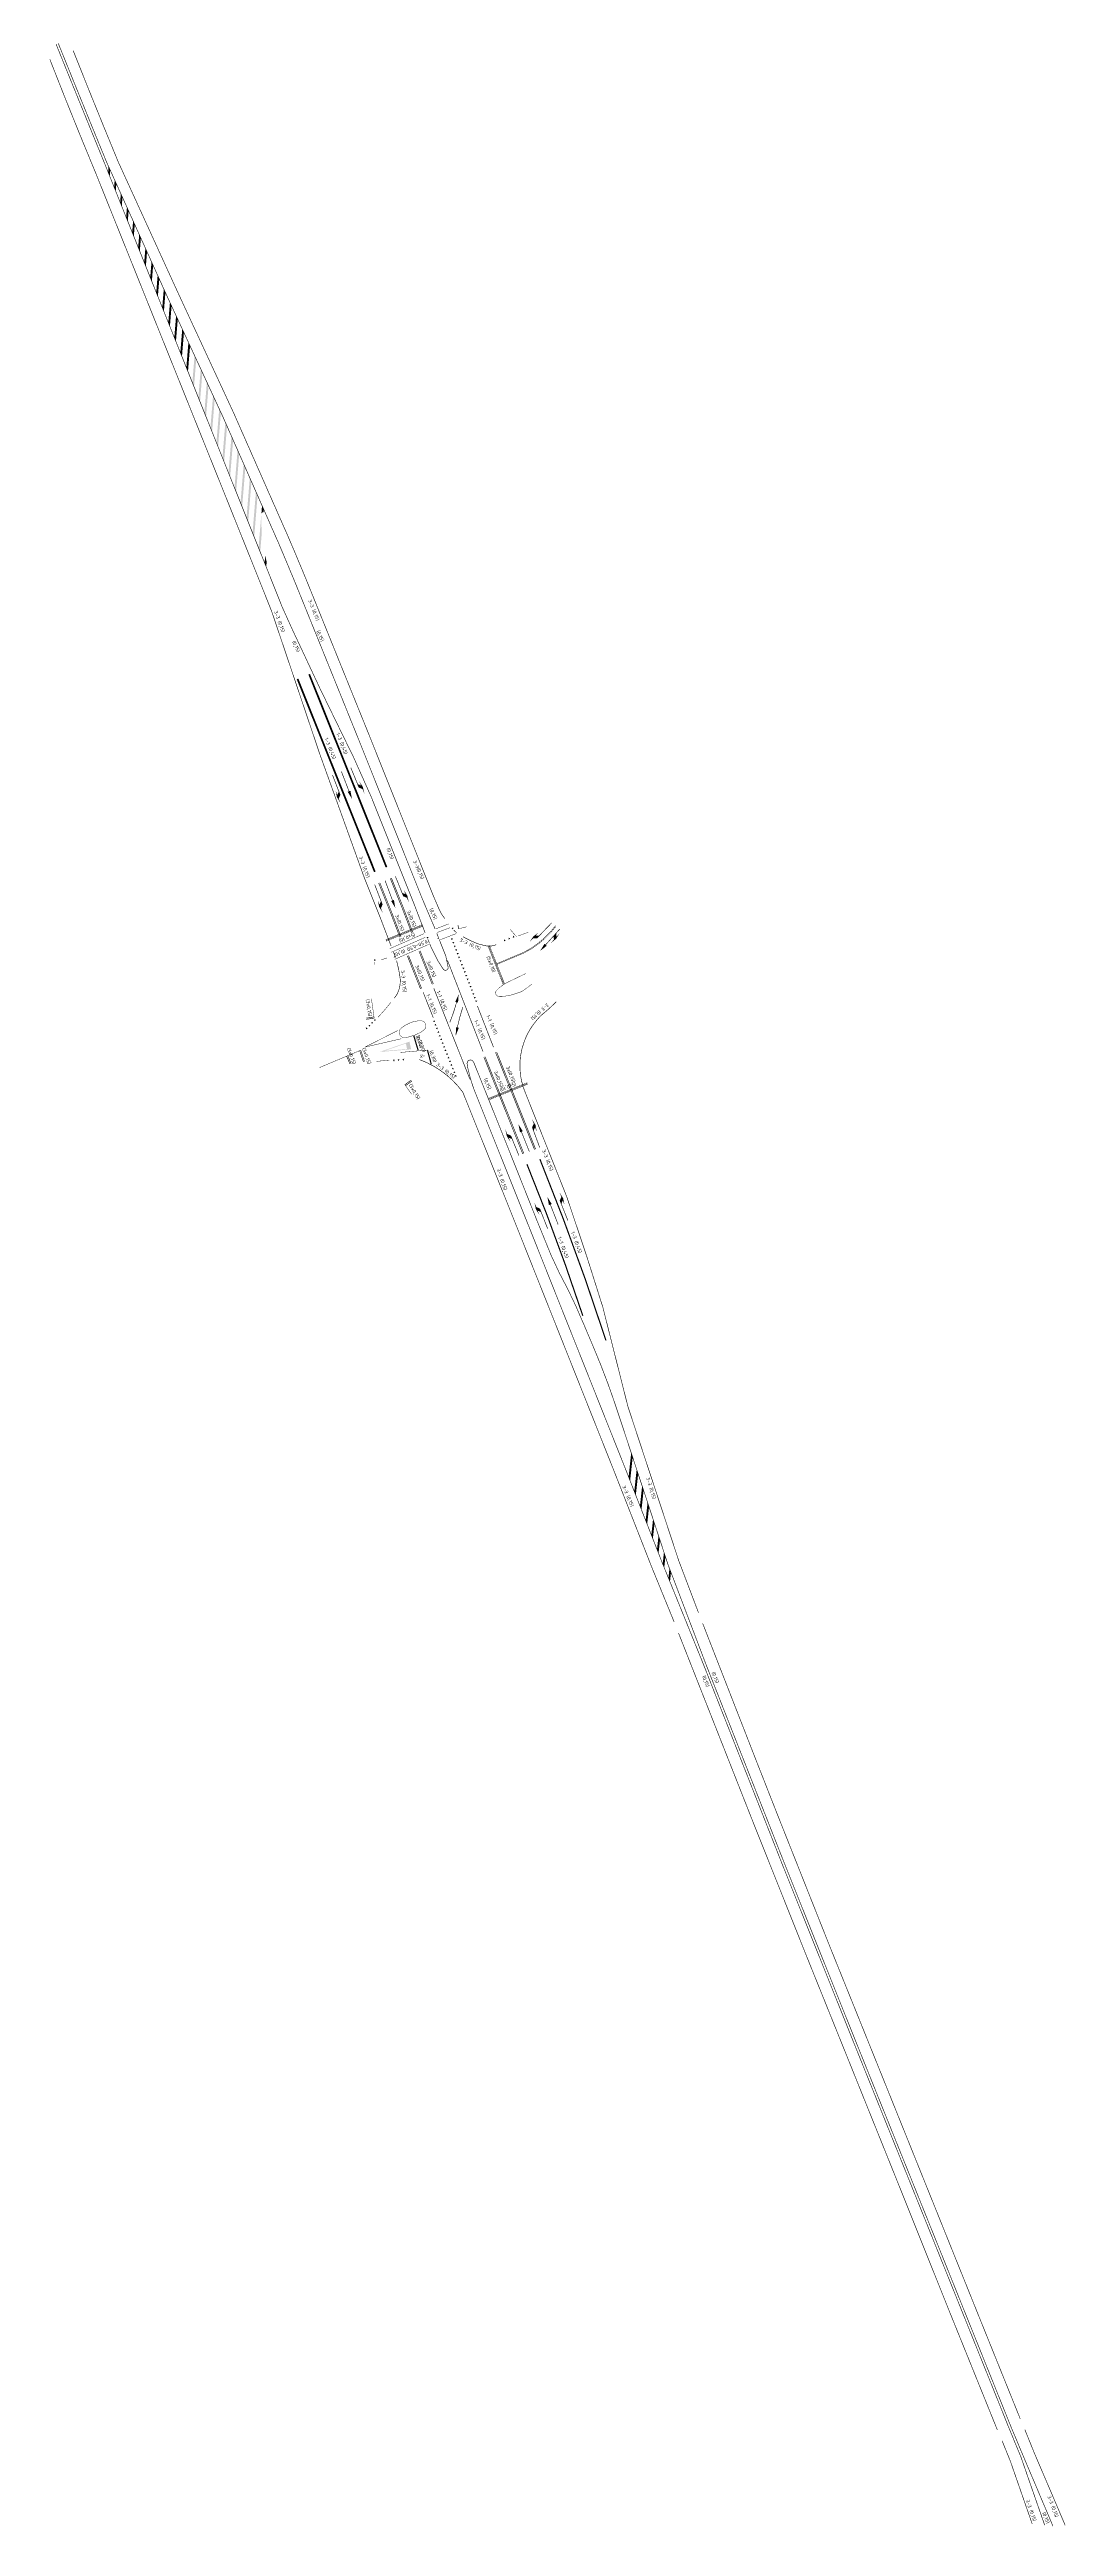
# Model space of a CAD drawing. Extents: x 144329 to 146521, y 457392 to 463356.
# Drawn here: x 145958 to 146217, y 458509 to 459141 of the extents above; entities that cross this region are included whole.
import ezdxf

# ---------------------------------------------------------------- set-up
doc = ezdxf.new("R2010")
doc.units = 0
doc.header["$LTSCALE"] = 4
doc.header["$MEASUREMENT"] = 0
for name, pattern in [('050050', [0.25, 0.1175, -0.1325]), ('11', [0.5, 0.25, -0.25]), ('13', [1, 0.25, -0.75]), ('33', [1.5, 0.75, -0.75])]:
    doc.linetypes.add(name, pattern=pattern)
for name, color, linetype in [('TM-L_05-05_10', 7, '050050'), ('TM-L_1-1_10', 7, '11'), ('TM-L_1-1_15', 7, '11'), ('TM-L_1-3_30', 7, '13'), ('TM-L_1-3_45', 7, '13'), ('TM-L_3-3_15', 7, '33'), ('TM-L_C_10', 7, 'CONTINUOUS'), ('TM-L_C_15', 7, 'CONTINUOUS'), ('TM-L_C_30', 7, 'CONTINUOUS'), ('TM-PIJL', 7, 'CONTINUOUS'), ('TM-SYMBOOL', 7, 'CONTINUOUS'), ('TM-T025TEKST', 7, 'CONTINUOUS')]:
    doc.layers.add(name, color=color, linetype=linetype)
doc.styles.add('ISO', font='ISO')

msp = doc.modelspace()

# ---------------------------------------------------------------- hatches: boundary and pattern name
at = {"layer": 'TM-PIJL'}
for points in [[(146034.03, 458951.28), (146035.12, 458949.5), (146034.73, 458951.55), (146034.45, 458951.44), (146032.48, 458956.52), (146032.34, 458956.47), (146034.31, 458951.39)], [(146034.89, 458957.49), (146036.64, 458953.24), (146037.42, 458952.91), (146036.96, 458954.02), (146037.89, 458952.56), (146038.29, 458950.78), (146037.8, 458951.98), (146036.82, 458952.39), (146034.75, 458957.43)], [(146030.08, 458955.57), (146031.73, 458951.27), (146031.39, 458950.5), (146030.96, 458951.62), (146031.29, 458949.92), (146032.21, 458948.35), (146031.75, 458949.56), (146032.18, 458950.53), (146030.22, 458955.62)], [(146040.84, 458927.6), (146042.49, 458923.31), (146042.15, 458922.53), (146041.72, 458923.65), (146042.05, 458921.96), (146042.97, 458920.39), (146042.51, 458921.6), (146042.94, 458922.57), (146040.98, 458927.66)], [(146045.11, 458923.45), (146046.18, 458921.66), (146045.81, 458923.71), (146045.53, 458923.61), (146043.62, 458928.71), (146043.48, 458928.66), (146045.39, 458923.55)], [(146046.25, 458929.77), (146047.99, 458925.5), (146048.77, 458925.17), (146048.32, 458926.29), (146049.23, 458924.82), (146049.63, 458923.04), (146049.14, 458924.25), (146048.17, 458924.66), (146046.12, 458929.71)], [(146086, 458917.93), (146082.81, 458914.62), (146081.97, 458914.6), (146082.8, 458915.46), (146081.4, 458914.45), (146080.37, 458912.94), (146081.27, 458913.88), (146082.33, 458913.9), (146086.11, 458917.83)], [(146087.16, 458913.77), (146088.08, 458915.23), (146087.28, 458914.34), (146087.23, 458915.18), (146088.2, 458916.26), (146088.09, 458916.36), (146084.44, 458912.31), (146084.22, 458912.52), (146083.13, 458910.74), (146084.78, 458912.01), (146084.55, 458912.21), (146086.56, 458914.44), (146086.61, 458913.59), (146085.74, 458912.63)], [(146083.06, 458860.61), (146081.47, 458864.93), (146081.83, 458865.7), (146082.24, 458864.57), (146081.94, 458866.27), (146081.03, 458867.86), (146081.48, 458866.64), (146081.04, 458865.68), (146082.92, 458860.56)], [(146077.62, 458858.51), (146075.87, 458862.77), (146075.09, 458863.09), (146075.55, 458861.98), (146074.62, 458863.44), (146074.22, 458865.22), (146074.71, 458864.02), (146075.69, 458863.61), (146077.76, 458858.57)], [(146078.68, 458864.73), (146077.57, 458866.49), (146077.98, 458864.45), (146078.26, 458864.56), (146080.28, 458859.5), (146080.42, 458859.56), (146078.4, 458864.62)], [(146090.25, 458841.99), (146088.54, 458846.26), (146088.87, 458847.04), (146089.32, 458845.93), (146088.97, 458847.62), (146088.02, 458849.17), (146088.5, 458847.97), (146088.09, 458846.99), (146090.11, 458841.93)], [(146084.95, 458839.85), (146083.26, 458844.13), (146082.48, 458844.47), (146082.92, 458843.35), (146082.02, 458844.83), (146081.64, 458846.61), (146082.12, 458845.4), (146083.09, 458844.98), (146085.09, 458839.91)], [(146086.05, 458846.17), (146084.96, 458847.94), (146085.35, 458845.89), (146085.63, 458846), (146087.62, 458840.93), (146087.76, 458840.98), (146085.77, 458846.06)]]:
    msp.add_hatch(color=256, dxfattribs=at).paths.add_polyline_path(points)
h = msp.add_hatch(color=256, dxfattribs=at)
edge = h.paths.add_edge_path()
edge.add_line((146062.17, 458897.53), (146061.88, 458897.6))
edge.add_arc((146013.56, 458911.05), 50.15, 338.21277, 344.45112, ccw=False)
edge.add_line((146060.14, 458892.43), (146060, 458892.49))
edge.add_arc((146013.56, 458911.05), 50, 338.2128, 344.44772)
edge.add_line((146061.74, 458897.64), (146061.45, 458897.71))
edge.add_line((146061.45, 458897.71), (146062.32, 458899.6))
edge.add_line((146062.32, 458899.6), (146062.17, 458897.53))
h = msp.add_hatch(color=256, dxfattribs=at)
edge = h.paths.add_edge_path()
edge.add_line((146061.62, 458891.24), (146061.91, 458891.19))
edge.add_arc((146110.96, 458880.72), 50.15, 161.71377, 167.95213, ccw=False)
edge.add_line((146063.34, 458896.45), (146063.48, 458896.41))
edge.add_arc((146110.96, 458880.72), 50, 161.7138, 167.94872)
edge.add_line((146062.06, 458891.16), (146062.36, 458891.1))
edge.add_line((146062.36, 458891.1), (146061.6, 458889.16))
edge.add_line((146061.6, 458889.16), (146061.62, 458891.24))
at = {"layer": 'TM-SYMBOOL'}
for points in [[(145973.47, 459109.74), (145973.04, 459110.67), (145972.93, 459109.31), (145973.35, 459108.27)], [(145975.03, 459106.29), (145974.61, 459107.23), (145974.46, 459105.48), (145974.88, 459104.44)], [(145976.6, 459102.85), (145976.17, 459103.78), (145976, 459101.64), (145976.42, 459100.6)], [(145978.17, 459099.4), (145977.74, 459100.34), (145977.53, 459097.81), (145977.95, 459096.77)], [(145979.73, 459095.96), (145979.31, 459096.89), (145979.07, 459093.98), (145979.49, 459092.94)], [(145981.3, 459092.52), (145980.87, 459093.45), (145980.6, 459090.14), (145981.02, 459089.11)], [(145982.87, 459089.07), (145982.44, 459090), (145982.14, 459086.31), (145982.56, 459085.27)], [(145984.43, 459085.63), (145984.01, 459086.56), (145983.67, 459082.48), (145984.09, 459081.44)], [(145985.99, 459082.01), (145985.56, 459082.95), (145985.2, 459078.47), (145985.61, 459077.44)], [(145987.55, 459078.58), (145987.13, 459079.51), (145986.73, 459074.65), (145987.15, 459073.61)], [(145989.12, 459075.18), (145988.7, 459076.1), (145988.27, 459070.83), (145988.68, 459069.79)], [(145990.7, 459071.78), (145990.27, 459072.7), (145989.8, 459067), (145990.22, 459065.96)], [(145992.27, 459068.39), (145991.84, 459069.31), (145991.34, 459063.18), (145991.76, 459062.14)], [(145993.84, 459065), (145993.41, 459065.92), (145992.88, 459059.35), (145993.29, 459058.32)], [(145995.41, 459061.61), (145994.98, 459062.53), (145994.41, 459055.53), (145994.83, 459054.49)], [(145996.98, 459058.22), (145996.55, 459059.14), (145995.95, 459051.71), (145996.36, 459050.67)], [(145998.55, 459054.82), (145998.12, 459055.75), (145997.48, 459047.88), (145997.9, 459046.84)], [(146000.12, 459051.43), (145999.7, 459052.35), (145999.02, 459044.06), (145999.44, 459043.02)], [(146001.69, 459048.04), (146001.27, 459048.96), (146000.55, 459040.23), (146000.97, 459039.2)], [(146003.26, 459044.55), (146002.83, 459045.52), (146002.09, 459036.41), (146002.51, 459035.37)], [(146004.82, 459041.02), (146004.39, 459041.98), (146003.63, 459032.59), (146004.04, 459031.55)], [(146006.37, 459037.48), (146005.95, 459038.44), (146005.16, 459028.76), (146005.58, 459027.72)], [(146007.93, 459033.94), (146007.51, 459034.9), (146006.7, 459024.94), (146007.11, 459023.9)], [(146009.49, 459030.4), (146009.07, 459031.36), (146008.23, 459021.11), (146008.65, 459020.07)], [(146011.05, 459026.87), (146010.63, 459027.83), (146009.77, 459017.29), (146010.19, 459016.25)], [(146012.12, 459017.31), (146012.06, 459017.79), (146012.04, 459019.97), (146012.01, 459022.14), (146011.3, 459013.46), (146011.72, 459012.43)], [(146012.61, 459023.33), (146012.19, 459024.29), (146012.02, 459022.24, -0.448686), (146012.55, 459022.55)], [(146013.09, 459011.06), (146013, 459011.57), (146012.84, 459009.64), (146013.26, 459008.6), (146013.37, 459009.95)], [(146054.33, 458913.81), (146054.14, 458914.27), (146054.66, 458914.22)], [(146057.21, 458914.25), (146057.39, 458913.79), (146056.86, 458913.85)], [(146060.56, 458913.45), (146060.38, 458913.92), (146060.9, 458913.85)], [(146060.87, 458916.18), (146060.52, 458916.53), (146061.03, 458916.68)], [(146060.92, 458912.52), (146060.74, 458912.98), (146061.26, 458912.92)], [(146061.28, 458911.59), (146061.1, 458912.05), (146061.63, 458911.99)], [(146074.36, 458913.37), (146073.9, 458913.18), (146073.96, 458913.71)], [(146075.48, 458913.81), (146075.02, 458913.62), (146075.08, 458914.15)], [(146076.6, 458914.24), (146076.13, 458914.06), (146076.19, 458914.59)], [(146040.81, 458908.09), (146040.75, 458908.59), (146041.24, 458908.39)], [(146046.09, 458909.48), (146046.25, 458909), (146045.72, 458909.1)], [(146061.65, 458910.65), (146061.47, 458911.12), (146061.99, 458911.06)], [(146062.01, 458909.72), (146061.83, 458910.19), (146062.36, 458910.13)], [(146062.38, 458908.79), (146062.19, 458909.26), (146062.72, 458909.19)], [(146062.74, 458907.86), (146062.56, 458908.33), (146063.08, 458908.26)], [(146063.1, 458906.93), (146062.92, 458907.39), (146063.45, 458907.33)], [(146063.47, 458906), (146063.28, 458906.46), (146063.81, 458906.4)], [(146063.83, 458905.07), (146063.65, 458905.53), (146064.17, 458905.47)], [(146064.19, 458904.13), (146064.01, 458904.6), (146064.54, 458904.54)], [(146064.56, 458903.2), (146064.38, 458903.67), (146064.9, 458903.61)], [(146064.92, 458902.27), (146064.74, 458902.74), (146065.26, 458902.67)], [(146065.28, 458901.34), (146065.1, 458901.81), (146065.63, 458901.74)], [(146065.65, 458900.41), (146065.47, 458900.87), (146065.99, 458900.81)], [(146066.01, 458899.48), (146065.83, 458899.94), (146066.36, 458899.88)], [(146041.27, 458893.12), (146040.92, 458892.77), (146040.77, 458893.28)], [(146056.1, 458893.07), (146056.28, 458892.6), (146055.76, 458892.66)], [(146066.38, 458898.54), (146066.19, 458899.01), (146066.72, 458898.95)], [(146066.74, 458897.61), (146066.56, 458898.08), (146067.08, 458898.02)], [(146039.13, 458891.03), (146038.77, 458890.68), (146038.62, 458891.19)], [(146039.84, 458891.72), (146039.49, 458891.38), (146039.34, 458891.88)], [(146040.56, 458892.42), (146040.2, 458892.07), (146040.05, 458892.58)], [(146056.47, 458892.14), (146056.65, 458891.67), (146056.13, 458891.73)], [(146056.84, 458891.21), (146057.02, 458890.74), (146056.49, 458890.8)], [(146057.2, 458890.28), (146057.39, 458889.81), (146056.86, 458889.87)], [(146057.57, 458889.35), (146057.76, 458888.88), (146057.23, 458888.94)], [(146057.94, 458888.42), (146058.13, 458887.95), (146057.6, 458888.01)], [(146058.31, 458887.49), (146058.5, 458887.02), (146057.97, 458887.09)], [(146058.68, 458886.56), (146058.86, 458886.1), (146058.34, 458886.16)], [(146045.56, 458882.93), (146046.05, 458882.98), (146045.85, 458882.49)], [(146046.75, 458883.04), (146047.25, 458883.09), (146047.04, 458882.6)], [(146047.95, 458883.16), (146048.44, 458883.2), (146048.24, 458882.71)], [(146059.05, 458885.63), (146059.23, 458885.17), (146058.71, 458885.23)], [(146059.42, 458884.7), (146059.6, 458884.24), (146059.08, 458884.3)], [(146059.79, 458883.77), (146059.97, 458883.31), (146059.44, 458883.37)], [(146060.16, 458882.84), (146060.34, 458882.38), (146059.81, 458882.44)], [(146060.52, 458881.91), (146060.71, 458881.45), (146060.18, 458881.51)], [(146060.89, 458880.98), (146061.08, 458880.52), (146060.55, 458880.58)], [(146061.26, 458880.05), (146061.45, 458879.59), (146060.92, 458879.65)], [(146061.63, 458879.12), (146061.82, 458878.66), (146061.29, 458878.72)], [(146106.7, 458781.57), (146106.33, 458782.72), (146105.66, 458776.57), (146106.05, 458775.56)], [(146108.1, 458777.35), (146107.72, 458778.49), (146107.11, 458772.87), (146107.5, 458771.86)], [(146109.49, 458773.12), (146109.11, 458774.27), (146108.56, 458769.17), (146108.95, 458768.17)], [(146110.88, 458768.9), (146110.5, 458770.04), (146110.01, 458765.47), (146110.4, 458764.47)], [(146112.28, 458764.67), (146111.9, 458765.82), (146111.46, 458761.77), (146111.85, 458760.77)], [(146113.67, 458760.45), (146113.29, 458761.59), (146112.91, 458758.07), (146113.3, 458757.07)], [(146115.06, 458756.22), (146114.68, 458757.37), (146114.36, 458754.38), (146114.75, 458753.4)], [(146116.45, 458751.99), (146116.07, 458753.14), (146115.82, 458750.76), (146116.21, 458749.77)]]:
    msp.add_hatch(color=256, dxfattribs=at).paths.add_polyline_path(points)
h = msp.add_hatch(color=256, dxfattribs=at)
h.paths.add_polyline_path([(146042.17, 458884.95), (146048.84, 458887.24), (146049.79, 458887.57), (146050.2, 458885.62), (146049.2, 458885.53)])
h.paths.add_polyline_path([(146049.17, 458885.68), (146043.35, 458885.2), (146048.87, 458887.1)], flags=16)
h = msp.add_hatch(color=256, dxfattribs=at)
edge = h.paths.add_edge_path(flags=16)
edge.add_arc((146053.16, 458882.56), 1.21, 107.68368, 110.37608)
edge.add_arc((146052.81, 458883.48), 0.229, 110.34915, 117.16102)
edge.add_arc((146052.85, 458883.41), 0.31, 117.546, 132.09322)
edge.add_arc((146052.75, 458883.52), 0.159, 131.48481, 137.12477)
edge.add_arc((146052.68, 458883.58), 0.0694, 137.27748, 145.09382)
edge.add_arc((146052.67, 458883.59), 0.0565, 145.28445, 165.84362)
edge.add_arc((146052.65, 458883.59), 0.0374, 164.41021, 191.93727)
edge.add_arc((146052.65, 458883.6), 0.036, 194.19119, 225.29631)
edge.add_arc((146052.72, 458883.66), 0.133, 224.10835, 234.79267)
edge.add_arc((146052.7, 458883.62), 0.0862, 234.99516, 249.82879)
edge.add_arc((146052.8, 458883.89), 0.372, 248.54955, 262.2624)
edge.add_arc((146052.8, 458883.88), 0.358, 262.5639, 269.74237)
edge.add_arc((146052.8, 458884.73), 1.21, 269.63036, 272.6155)
edge.add_arc((146052.84, 458884.21), 0.687, 271.55666, 275.82195)
edge.add_arc((146052.83, 458884.19), 0.668, 276.64807, 280.39945)
edge.add_arc((146052.75, 458884.77), 1.25, -80.77295, -77.9661)
edge.add_arc((146052.9, 458884.05), 0.518, -77.71834, -72.72326)
edge.add_arc((146052.91, 458884.03), 0.496, -72.49985, -67.20981)
edge.add_arc((146052.75, 458884.39), 0.894, -66.75727, -62.98177)
edge.add_arc((146053.09, 458883.72), 0.14, -61.56765, -50.57268)
edge.add_arc((146053.02, 458883.81), 0.261, -52.1501, -44.36587)
edge.add_arc((146053.13, 458883.71), 0.108, -44.22056, -30.8976)
edge.add_arc((146053.18, 458883.68), 0.0499, -30.87203, -9.28347)
edge.add_arc((146053.19, 458883.67), 0.037, -8.39883, 17.59686)
edge.add_arc((146053.2, 458883.68), 0.0266, 17.42226, 49.80573)
edge.add_arc((146053.15, 458883.62), 0.101, 48.57123, 56.33056)
edge.add_arc((146053.01, 458883.43), 0.337, 55.77338, 59.8308)
edge.add_arc((146053.11, 458883.59), 0.146, 59.72186, 72.30396)
edge.add_arc((146053.09, 458883.51), 0.233, 72.58247, 79.93296)
edge.add_arc((146053.03, 458883.18), 0.563, 79.95368, 84.73066)
edge.add_arc((146053.01, 458883.05), 0.696, 84.12091, 88.32808)
edge.add_arc((146052.99, 458882.39), 1.36, 88.36334, 90.43933)
edge.add_line((146052.98, 458883.75), (146052.98, 458883.75))
edge.add_arc((146051.84, 458883.58), 1.15, 5.34078, 8.52361, ccw=False)
edge.add_arc((146052.81, 458883.67), 0.179, -1.31185, 5.23339, ccw=False)
edge.add_line((146052.99, 458883.67), (146052.99, 458883.66))
edge.add_arc((146052.95, 458883.66), 0.0331, -21.5795, -8.05863, ccw=False)
edge.add_arc((146052.93, 458883.67), 0.0564, -34.79999, -19.57612, ccw=False)
edge.add_arc((146052.95, 458883.66), 0.0352, -57.53473, -34.87621, ccw=False)
edge.add_arc((146052.94, 458883.68), 0.0535, -76.78724, -59.87463, ccw=False)
edge.add_arc((146052.9, 458883.82), 0.2, -81.09097, -75.40339, ccw=False)
edge.add_arc((146052.82, 458884.32), 0.71, -85.3548, -80.58203, ccw=False)
edge.add_arc((146052.87, 458883.7), 0.0887, 266.24744, 275.75981, ccw=False)
edge.add_arc((146052.86, 458883.63), 0.0205, 243.05477, 266.73372, ccw=False)
edge.add_arc((146052.86, 458883.63), 0.0222, 219.11135, 239.34121, ccw=False)
edge.add_arc((146052.98, 458883.72), 0.17, 210.68481, 217.6051, ccw=False)
edge.add_arc((146056.08, 458885.6), 3.79, 209.78474, 211.18603, ccw=False)
edge = h.paths.add_edge_path(flags=16)
edge.add_arc((146053.1, 458884.15), 0.0631, -42.17345, -32.1757)
edge.add_arc((146053.12, 458884.13), 0.0421, -31.63184, -15.15693)
edge.add_arc((146053.04, 458884.15), 0.121, -15.10333, -6.52207)
edge.add_arc((146053.09, 458884.15), 0.0719, -7.43228, 3.6432)
edge.add_arc((146053.14, 458884.15), 0.0202, 2.98905, 36.68761)
edge.add_arc((146053.13, 458884.14), 0.0395, 39.88433, 53.55523)
edge.add_arc((146053.05, 458884.05), 0.156, 52.22364, 56.58367)
edge.add_arc((146053.01, 458884), 0.223, 55.43401, 64.66418)
edge.add_arc((146053.04, 458884.04), 0.167, 66.11465, 76.74168)
edge.add_arc((146052.99, 458883.8), 0.419, 77.03477, 84.13997)
edge.add_arc((146052.94, 458883.48), 0.744, 83.31933, 87.82539)
edge.add_arc((146052.95, 458883.66), 0.558, 87.84936, 92.53253)
edge.add_arc((146052.96, 458883.56), 0.656, 92.98845, 97.35327)
edge.add_arc((146053.02, 458882.99), 1.24, 96.55881, 99.70624)
edge.add_arc((146052.93, 458883.48), 0.738, 99.85998, 104.29992)
edge.add_arc((146052.95, 458883.41), 0.812, 104.40718, 108.34692)
edge.add_arc((146052.82, 458883.79), 0.409, 107.48745, 113.73234)
edge.add_arc((146052.77, 458883.92), 0.263, 115.0763, 123.28973)
edge.add_arc((146052.8, 458883.87), 0.331, 122.9583, 129.37718)
edge.add_arc((146052.73, 458883.95), 0.214, 128.47476, 136.52598)
edge.add_arc((146052.62, 458884.06), 0.0604, 136.69455, 156.74771)
edge.add_arc((146052.6, 458884.07), 0.047, 156.03686, 182.5374)
edge.add_arc((146052.59, 458884.07), 0.0319, 184.32169, 218.87162)
edge.add_arc((146052.61, 458884.09), 0.0662, 218.14004, 227.19163)
edge.add_arc((146052.67, 458884.15), 0.148, 226.86618, 233.31023)
edge.add_arc((146052.63, 458884.1), 0.086, 233.13354, 249.88565)
edge.add_arc((146052.74, 458884.36), 0.371, 248.54012, 263.2966)
edge.add_arc((146052.74, 458884.42), 0.429, 264.07364, 270.8717)
edge.add_arc((146052.73, 458885.63), 1.64, 270.56939, 273.44973)
edge.add_arc((146052.8, 458884.44), 0.448, 273.79952, 278.66911)
edge.add_arc((146052.54, 458886.07), 2.1, -81.06741, -79.39406)
edge.add_arc((146052.84, 458884.52), 0.524, -80.02743, -70.96436)
edge.add_arc((146052.83, 458884.55), 0.552, -70.70027, -65.95292)
edge.add_arc((146052.42, 458885.46), 1.54, -66.04535, -63.95192)
edge.add_arc((146053, 458887.76), 3.7, 269.99333, 271.51577, ccw=False)
edge.add_arc((146053, 458884.79), 0.727, 265.49403, 270.36815, ccw=False)
edge.add_arc((146052.97, 458884.46), 0.389, 258.35061, 265.25954, ccw=False)
edge.add_arc((146053.11, 458885.08), 1.02, 254.20117, 258.09089, ccw=False)
edge.add_line((146052.83, 458884.09), (146052.84, 458884.12))
edge.add_arc((146053.04, 458884.79), 0.701, 253.33721, 258.82423)
edge.add_arc((146052.98, 458884.51), 0.411, 259.49856, 266.37879)
edge.add_arc((146053, 458885.04), 0.945, 267.01631, 270.96729)
edge.add_arc((146052.89, 458890.02), 5.92, 271.23835, 272.46866)
edge = h.paths.add_edge_path()
edge.add_arc((146053.12, 458884.18), 0.139, -34.14597, -28.10502)
edge.add_arc((146053.17, 458884.16), 0.0853, -28.2098, -17.24894)
edge.add_arc((146053.19, 458884.15), 0.0639, -16.89921, 7.73956)
edge.add_arc((146053.19, 458884.15), 0.0701, 9.84061, 22.75377)
edge.add_arc((146053.16, 458884.14), 0.0977, 21.48178, 33.63046)
edge.add_arc((146053.19, 458884.16), 0.0603, 34.29166, 45.5326)
edge.add_arc((146053.17, 458884.13), 0.0957, 46.41017, 56.23333)
edge.add_arc((146053.15, 458884.11), 0.124, 56.26505, 71.17832)
edge.add_arc((146052.78, 458883.13), 1.17, 69.54527, 71.38462)
edge.add_arc((146053.08, 458884.01), 0.242, 71.78856, 77.52145)
edge.add_arc((146053.03, 458883.74), 0.519, 78.44195, 84.63248)
edge.add_arc((146052.98, 458883.41), 0.852, 83.46501, 88.12356)
edge.add_arc((146052.99, 458883.48), 0.781, 88.60261, 93.7081)
edge.add_arc((146053.02, 458882.95), 1.31, 93.75934, 97.05552)
edge.add_arc((146053.01, 458882.98), 1.28, 96.59102, 100.25685)
edge.add_arc((146052.92, 458883.44), 0.808, 100.11266, 104.98081)
edge.add_arc((146052.97, 458883.29), 0.97, 105.27988, 109.52032)
edge.add_arc((146052.92, 458883.42), 0.825, 109.31483, 114.0405)
edge.add_arc((146052.76, 458883.8), 0.418, 114.72054, 122.49615)
edge.add_arc((146052.68, 458883.92), 0.269, 121.55659, 131.46922)
edge.add_arc((146052.6, 458884), 0.161, 131.19974, 138.14526)
edge.add_arc((146052.55, 458884.05), 0.0905, 138.40999, 148.42362)
edge.add_arc((146052.55, 458884.05), 0.0945, 148.5806, 158.48287)
edge.add_arc((146052.52, 458884.06), 0.0554, 159.21048, 174.24999)
edge.add_arc((146052.55, 458884.06), 0.0844, 174.60101, 186.62392)
edge.add_arc((146052.52, 458884.06), 0.0614, 185.52694, 201.58603)
edge.add_arc((146052.51, 458884.05), 0.05, 202.35491, 216.73521)
edge.add_arc((146052.54, 458884.08), 0.088, 217.11476, 228.38406)
edge.add_arc((146052.58, 458884.12), 0.145, 227.74832, 243.35739)
edge.add_arc((146052.6, 458884.15), 0.179, 243.15981, 249.62494)
edge.add_arc((146052.66, 458884.31), 0.354, 250.03646, 253.64756)
edge.add_arc((146052.7, 458884.45), 0.499, 253.14747, 259.72348)
edge.add_arc((146052.74, 458884.73), 0.782, 260.43965, 265.54373)
edge.add_arc((146052.72, 458884.48), 0.527, 265.80424, 271.25807)
edge.add_arc((146052.72, 458885.01), 1.06, 270.55962, 274.69134)
edge.add_arc((146052.58, 458886.2), 2.26, 275.83377, 278.40491)
edge.add_arc((146052.81, 458884.68), 0.718, -81.74556, -76.7993)
edge.add_arc((146052.69, 458885.12), 1.18, -76.39072, -72.95299)
edge.add_arc((146052.71, 458885.11), 1.16, -73.38376, -71.5252)
edge.add_arc((146052.93, 458884.43), 0.445, -71.323, -68.08168)
edge.add_arc((146052.86, 458884.58), 0.613, -67.58755, -61.43808)
edge.add_arc((146052.91, 458884.49), 0.516, -60.90236, -57.11375)
edge.add_arc((146053.11, 458884.17), 0.134, -57.20349, -49.46936)
edge.add_line((146053.2, 458884.07), (146053.28, 458884.07))
edge.add_line((146053.28, 458884.07), (146052.92, 458883.87))
edge.add_line((146052.92, 458883.87), (146052.77, 458883.85))
edge.add_arc((146052.81, 458883.78), 0.0828, 117.81453, 127.92148)
edge.add_line((146052.75, 458883.84), (146052.75, 458883.84))
edge.add_line((146052.75, 458883.84), (146052.75, 458883.83))
edge.add_arc((146052.77, 458883.82), 0.0286, 143.35175, 161.00184)
edge.add_arc((146052.78, 458883.81), 0.037, 161.76865, 181.03875)
edge.add_arc((146052.78, 458883.81), 0.0405, 181.15301, 195.79478)
edge.add_arc((146052.84, 458883.83), 0.101, 195.89917, 204.96345)
edge.add_arc((146053.17, 458883.99), 0.47, 205.35705, 210.51396)
edge.add_arc((146053.18, 458882.4), 1.41, 106.85402, 109.38018)
edge.add_arc((146053.05, 458882.78), 1.01, 109.63377, 112.67969)
edge.add_arc((146052.82, 458883.32), 0.421, 112.93534, 124.25611)
edge.add_arc((146052.73, 458883.46), 0.254, 124.17244, 131.59814)
edge.add_arc((146052.64, 458883.55), 0.13, 130.47946, 143.46836)
edge.add_arc((146052.61, 458883.58), 0.0905, 144.74662, 160.56252)
edge.add_arc((146052.59, 458883.59), 0.0637, 162.82142, 182.81162)
edge.add_arc((146052.59, 458883.59), 0.0692, 180.595, 200.90153)
edge.add_arc((146052.58, 458883.58), 0.0545, 202.84065, 222.93672)
edge.add_arc((146052.65, 458883.64), 0.144, 223.2125, 247.12641)
edge.add_arc((146052.67, 458883.7), 0.2, 246.50352, 251.69759)
edge.add_arc((146052.77, 458884), 0.52, 251.73678, 254.60139)
edge.add_arc((146052.76, 458883.95), 0.47, 254.2716, 259.85233)
edge.add_arc((146052.8, 458884.23), 0.756, 260.3611, 264.70176)
edge.add_arc((146052.78, 458883.97), 0.496, 264.32995, 269.36197)
edge.add_arc((146052.78, 458884.68), 1.2, 269.78343, 272.51872)
edge.add_arc((146052.81, 458884.22), 0.737, 272.12198, 275.60693)
edge.add_arc((146052.62, 458885.86), 2.39, 276.08496, 278.06125)
edge.add_arc((146052.84, 458884.36), 0.871, -82.24287, -78.57694)
edge.add_arc((146052.85, 458884.3), 0.82, -78.09345, -74.1251)
edge.add_arc((146052.67, 458884.96), 1.5, -74.40246, -71.72341)
edge.add_arc((146053, 458883.94), 0.426, -71.38942, -66.25707)
edge.add_arc((146052.91, 458884.15), 0.658, -66.21602, -61.96682)
edge.add_arc((146053.06, 458883.87), 0.34, -62.01773, -55.96662)
edge.add_arc((146053.04, 458883.88), 0.355, -54.43392, -48.01743)
edge.add_arc((146053.03, 458883.9), 0.381, -48.66726, -45.04583)
edge.add_arc((146053.2, 458883.72), 0.132, -44.97125, -39.29718)
edge.add_arc((146053.26, 458883.68), 0.0566, -39.31106, -17.85948)
edge.add_arc((146053.25, 458883.68), 0.065, -19.15612, 3.14685)
edge.add_arc((146053.25, 458883.68), 0.071, 5.35435, 25.38265)
edge.add_arc((146053.24, 458883.67), 0.0817, 23.70629, 42.34647)
edge.add_arc((146053.22, 458883.66), 0.101, 43.60783, 58.69565)
edge.add_line((146053.28, 458883.75), (146053.53, 458883.82))
edge.add_line((146053.53, 458883.82), (146053.66, 458883.82))
edge.add_line((146053.66, 458883.82), (146053.65, 458883.8))
edge.add_line((146053.65, 458883.8), (146053.65, 458883.79))
edge.add_line((146053.65, 458883.79), (146053.78, 458883.79))
edge.add_line((146053.78, 458883.79), (146053.76, 458883.9))
edge.add_line((146053.76, 458883.9), (146053.72, 458883.89))
edge.add_line((146053.72, 458883.89), (146053.69, 458883.85))
edge.add_line((146053.69, 458883.85), (146053.59, 458883.85))
edge.add_line((146053.59, 458883.85), (146053.55, 458884.08))
edge.add_line((146053.55, 458884.08), (146053.64, 458884.09))
edge.add_line((146053.64, 458884.09), (146053.7, 458884.09))
edge.add_line((146053.7, 458884.09), (146053.73, 458884.09))
edge.add_line((146053.73, 458884.09), (146053.75, 458884.08))
edge.add_line((146053.75, 458884.08), (146053.77, 458884.07))
edge.add_line((146053.77, 458884.07), (146053.79, 458884.05))
edge.add_line((146053.79, 458884.05), (146053.8, 458884.02))
edge.add_line((146053.8, 458884.02), (146053.81, 458884))
edge.add_line((146053.81, 458884), (146053.83, 458884))
edge.add_line((146053.83, 458884), (146053.83, 458884.03))
edge.add_line((146053.83, 458884.03), (146053.82, 458884.05))
edge.add_line((146053.82, 458884.05), (146053.8, 458884.07))
edge.add_line((146053.8, 458884.07), (146053.79, 458884.09))
edge.add_line((146053.79, 458884.09), (146053.77, 458884.1))
edge.add_line((146053.77, 458884.1), (146053.75, 458884.11))
edge.add_line((146053.75, 458884.11), (146053.71, 458884.12))
edge.add_line((146053.71, 458884.12), (146053.24, 458884.11))
edge = h.paths.add_edge_path(flags=16)
edge.add_line((146053.23, 458883.77), (146053.4, 458883.81))
edge.add_line((146053.4, 458883.81), (146053.4, 458883.82))
edge.add_line((146053.4, 458883.82), (146052.97, 458883.8))
edge.add_line((146052.97, 458883.8), (146052.97, 458883.79))
edge.add_arc((146053.07, 458882.48), 1.31, 91.14881, 94.26052, ccw=False)
edge.add_arc((146053.05, 458883.15), 0.634, 85.67154, 90.86232, ccw=False)
edge.add_arc((146053.04, 458882.91), 0.875, 80.96021, 86.03558, ccw=False)
edge.add_arc((146053.14, 458883.51), 0.268, 70.37542, 81.14182, ccw=False)
h.paths.add_polyline_path([(146053.46, 458883.85), (146053.43, 458884.08), (146053.33, 458884.08), (146052.96, 458883.86), (146052.97, 458883.83)], flags=16)
edge = h.paths.add_edge_path(flags=0)
edge.add_line((146052.79, 458883.72), (146052.78, 458883.71))

# ---------------------------------------------------------------- linework, layer by layer
at = {"layer": 'TM-L_05-05_10', "const_width": 0.1, "flags": 128}
for points in [[(146044.76, 458911.29), (146053.46, 458915.1)], [(146045.16, 458910.37), (146053.86, 458914.19)], [(146045.96, 458908.54), (146054.66, 458912.36)], [(146056.55, 458916.36), (146059.78, 458917.59)], [(146056.91, 458915.42), (146060.13, 458916.65)], [(146057.62, 458913.55), (146061.77, 458915.16)]]:
    msp.add_lwpolyline(points, dxfattribs=at)
at = {"layer": 'TM-L_1-1_10', "const_width": 0.1, "flags": 128}
for points in [[(146080.04, 458915.45), (146077.56, 458914.55)], [(146040.9, 458907.24), (146040.82, 458907.82)], [(146047.73, 458888.33), (146038.48, 458886.19), (146046.8, 458890.42)], [(146041.44, 458882.55), (146044.64, 458882.85)]]:
    msp.add_lwpolyline(points, dxfattribs=at)
msp.add_lwpolyline([(146041.79, 458893.82, 0.024146), (146045.05, 458897.61, 0.040414)], format="xyb", dxfattribs=at)
at = {"layer": 'TM-L_1-1_15', "const_width": 0.15, "flags": 128}
for points in [[(146054.48, 458913.63), (146054.87, 458912.71)], [(146056.75, 458915.21), (146057.12, 458914.28)], [(146061.82, 458915.34), (146061.08, 458916.01)], [(146045.69, 458910.46), (146046.02, 458909.52)], [(146059.47, 458908.31), (146068.54, 458885.02)], [(146055.87, 458893.63), (146053.28, 458900.14)], [(146055.99, 458901.17), (146065.22, 458877.94)], [(146067.1, 458896.68), (146071.23, 458886.11)]]:
    msp.add_lwpolyline(points, dxfattribs=at)
at = {"layer": 'TM-L_1-3_30', "const_width": 0.3, "flags": 128}
for points in [[(146079.74, 458856.31, -0.017178), (146093.99, 458817.66)], [(146083.03, 458857.63, -0.017787), (146099.89, 458811.38)]]:
    msp.add_lwpolyline(points, format="xyb", dxfattribs=at)
at = {"layer": 'TM-L_1-3_45', "const_width": 0.45, "flags": 128}
for points in [[(146024.21, 458981.26), (146042.71, 458935.09), (146043.92, 458932.06)], [(146021.24, 458980.07), (146039.74, 458933.9), (146040.95, 458930.87)]]:
    msp.add_lwpolyline(points, dxfattribs=at)
at = {"layer": 'TM-L_3-3_15', "const_width": 0.15, "flags": 128}
for points in [[(146028.26, 458993.53), (146023.2, 459006.03), (146020.22, 459013.15), (146018.97, 459016.08), (146004.89, 459048.04), (145990.6, 459078.89), (145975.55, 459111.86, -0.004008), (145964.03, 459140.32, -0.021829), (145964.03, 459140.32, -0.000103)], [(145958.08, 459138.08, 0.005744), (145969.85, 459108.9), (146011.05, 459006.33), (146014.67, 458997.24), (146017.3, 458989.44)], [(146058.82, 458918.91, -0.062121), (146057.35, 458921.3), (146055.7, 458925.18), (146039.55, 458965.62), (146028.26, 458993.53)], [(146063.43, 458914.33, 0.053406), (146063.43, 458914.33, 0.025726), (146065.65, 458913.21, 0.023812), (146067.24, 458912.53, 0.032283), (146069.63, 458911.96, 0.049508), (146070.57, 458911.95, 0.038151), (146071.25, 458912.11, 0.085745), (146071.9, 458912.32)], [(146046.51, 458908.22), (146046.7, 458907.35, -0.039087), (146047.42, 458903.58, -0.129432), (146046.7, 458899.83, -0.066066), (146045.86, 458898.66)], [(146087.2, 458897.75, -0.026734), (146084.13, 458894.91, 0.049872), (146082.85, 458893.75, 0.030324), (146081.12, 458891.59, 0.035967), (146079.88, 458889.52, 0.036743), (146078.96, 458887.34, 0.188825), (146079.34, 458874.51, -0.000492), (146089.92, 458847.94), (146094.94, 458832.98), (146099.09, 458819.86), (146105.48, 458794.54), (146118.47, 458755.15), (146123.47, 458741.98)], [(146117.28, 458739.57), (146111.57, 458753.54), (146101.92, 458778.15), (146077.39, 458839.74), (146063.39, 458874.68, 0.148697), (146052.3, 458883.01, 0.122191), (146052.3, 458883.01)], [(146208.59, 458509.54, -0.000673), (146203.02, 458525.54), (146200.91, 458530.74)]]:
    msp.add_lwpolyline(points, format="xyb", dxfattribs=at)
for points in [[(146017.3, 458989.44), (146026.89, 458960.98), (146038.28, 458929.34), (146042.34, 458919.18), (146045.1, 458911.95)], [(146118.38, 458736.78), (146137.39, 458688.56), (146150.88, 458654.76), (146159.97, 458632.22), (146174.7, 458595.64), (146187.15, 458564.54), (146199.71, 458533.49)], [(146205.54, 458536.33), (146193.02, 458567.37), (146180.47, 458598.53), (146165.73, 458635.12), (146156.67, 458657.57), (146143.28, 458691.3), (146137.74, 458705.41), (146124.55, 458739.22)], [(146206.72, 458533.57), (146209.01, 458527.91), (146216.99, 458509.21)]]:
    msp.add_lwpolyline(points, dxfattribs=at)
at = {"layer": 'TM-L_C_10', "const_width": 0.1}
for points in [[(146043.69, 458913.57), (146053.12, 458917.43)], [(146043.77, 458913.39), (146053.2, 458917.25)], [(146043.84, 458913.2), (146053.27, 458917.06)], [(146069.78, 458912.01), (146073.66, 458902.18)], [(146069.96, 458912.08), (146073.85, 458902.26)], [(146070.15, 458912.16), (146074.04, 458902.33)], [(146079.83, 458877.11), (146070.01, 458873.14)], [(146079.91, 458876.93), (146070.09, 458872.96)], [(146079.98, 458876.74), (146070.16, 458872.77)]]:
    msp.add_lwpolyline(points, dxfattribs=at)
at = {"layer": 'TM-L_C_10', "const_width": 0.1, "flags": 128}
for points in [[(146062.27, 458916.35), (146064.33, 458916.86)], [(146044.05, 458908.91), (146042.58, 458908.44)], [(146040.08, 458898.54), (146040.78, 458893.58)], [(146037.36, 458885.39), (146026.8, 458880.94)], [(146054.51, 458885.44), (146047.47, 458884.82)], [(146048.61, 458876.6), (146050.34, 458874.15)]]:
    msp.add_lwpolyline(points, dxfattribs=at)
for points in [[(146072.01, 458907.45), (146079, 458910.4, 0.111569), (146087.02, 458917.15)], [(146072.08, 458907.27), (146079.09, 458910.22, 0.11163), (146087.18, 458917.03)], [(146075.48, 458916.19, 0.016517), (146077.07, 458914.37, 0.016517)], [(146072.33, 458899.18, -0.153703), (146071.94, 458899.45, -0.284662), (146071.91, 458900.55), (146072.5, 458901.15, -0.078946), (146075.63, 458903.11), (146075.63, 458903.11), (146079.4, 458904.93)], [(146080.97, 458902.23, -0.023048), (146078.86, 458900.65, -0.041615), (146078.1, 458900.24), (146076.01, 458899.53, -0.059171), (146073.22, 458899.12), (146072.58, 458899.14, -0.077293), (146072.33, 458899.18)]]:
    msp.add_lwpolyline(points, format="xyb", dxfattribs=at)
msp.add_lwpolyline([(146048.69, 458888.64, 0.088446), (146049.81, 458888.85), (146051.15, 458889.24), (146051.41, 458889.35), (146052.4, 458889.83), (146052.77, 458890.05), (146053.37, 458890.47, 0.759655), (146052.58, 458892.91, 0.04126), (146051.82, 458892.86), (146050.83, 458892.65, 0.050474), (146050.05, 458892.4), (146049.12, 458891.96), (146048.82, 458891.79, 0.037887), (146047.73, 458891.05, 0.803914)], format="xyb", close=True, dxfattribs=at)
at = {"layer": 'TM-L_C_15', "const_width": 0.15, "flags": 128}
for points in [[(145959.67, 459141.95, 0.000772), (145971.94, 459111.79)], [(145960.22, 459142.18, 0.001741), (145972.51, 459111.97), (145987.97, 459077.68), (146002.25, 459046.84), (146016.31, 459014.93), (146017.55, 459012.02)], [(146057.38, 458913.6), (146059.04, 458909.43), (146059.64, 458906.58, -0.822809), (146058.37, 458906.1), (146057.1, 458908.08), (146056.33, 458909.59), (146055.26, 458911.76), (146054.95, 458912.51)], [(146080.08, 458840.81), (146066.13, 458875.66), (146065.29, 458878.31), (146064.61, 458881.04), (146064.47, 458882.03), (146064.63, 458882.56, -0.385088), (146065.87, 458882.72), (146066.19, 458882.25), (146067.07, 458880.06, -0.001444), (146082.38, 458841.73, -0.001444)], [(146068.76, 458883.63), (146069.76, 458881.14, -0.000839), (146078.69, 458858.88, -0.000831)], [(146069.04, 458883.74), (146070.04, 458881.25, -0.000839), (146078.97, 458858.99, -0.000831)], [(146071.73, 458884.83), (146072.73, 458882.34, -0.00084), (146081.67, 458860.03, -0.000831)], [(146072.01, 458884.94), (146073.01, 458882.45, -0.00084), (146081.95, 458860.14, -0.000831)], [(146104.66, 458779.11, -0.046648), (146104.62, 458779.22), (146080.08, 458840.82)], [(146082.38, 458841.74), (146085.9, 458833.1), (146087.97, 458828.64, -0.014326), (146092.19, 458820.19, -0.007271), (146098.59, 458805.07), (146100.37, 458800.4, -0.008369), (146103.54, 458791.17, -0.008369)], [(146211.77, 458509.24, -0.000671), (146205.73, 458526.56)]]:
    msp.add_lwpolyline(points, format="xyb", dxfattribs=at)
for points in [[(145971.94, 459111.79), (146013.74, 459007.41)], [(146013.74, 459007.41), (146017.34, 458998.38), (146019.8, 458992.93), (146020.82, 458990.75)], [(146017.55, 459012.02), (146020.52, 459004.92), (146025.54, 458992.52)], [(146020.82, 458990.75), (146023.41, 458985.23), (146027.02, 458977.52), (146031.32, 458968.7), (146035.62, 458959.9), (146037.85, 458954.89), (146040.08, 458949.88), (146045.54, 458936.22), (146051, 458922.57), (146053.79, 458915.27)], [(146025.54, 458992.52), (146036.86, 458964.53), (146053.02, 458924.08), (146056.33, 458916.29)], [(146041.92, 458928.03), (146045.04, 458920.23), (146047.35, 458914.2)], [(146042.2, 458928.14), (146045.32, 458920.34), (146047.63, 458914.3)], [(146044.89, 458929.22), (146048.02, 458921.4), (146050.34, 458915.33)], [(146045.17, 458929.33), (146048.3, 458921.51), (146050.62, 458915.44)], [(146062.13, 458917.27), (146062.35, 458916.38)], [(146049.24, 458909.45), (146052.62, 458900.97)], [(146049.52, 458909.56), (146052.9, 458901.08)], [(146052.21, 458910.64), (146055.6, 458902.15)], [(146052.49, 458910.75), (146055.88, 458902.27)], [(146102.73, 458793.64), (146102.73, 458793.64), (146115.73, 458754.18), (146125.37, 458728.82)], [(146114.26, 458754.63), (146104.62, 458779.22)], [(146124.81, 458728.6), (146114.26, 458754.63)], [(146202.52, 458534.35), (146205.73, 458526.56)], [(146203.07, 458534.57), (146206.33, 458526.8)], [(146213.88, 458508.98), (146206.33, 458526.8)]]:
    msp.add_lwpolyline(points, dxfattribs=at)
at = {"layer": 'TM-L_C_15', "const_width": 0.15}
for points in [[(146040.74, 458893.88), (146038.76, 458893.56)], [(146040.78, 458893.58), (146038.81, 458893.27)], [(146034.61, 458881.85), (146033.77, 458883.85)], [(146034.89, 458881.97), (146034.05, 458883.97)], [(146037.08, 458885.29), (146038.05, 458882.37)], [(146037.36, 458885.39), (146038.33, 458882.46)], [(146050.23, 458877.75), (146048.61, 458876.6)], [(146050.41, 458877.51), (146048.79, 458876.36)], [(146124.81, 458728.6), (146144.71, 458678.12), (146162.77, 458633.05), (146182.87, 458583.18), (146202.52, 458534.35)], [(146125.37, 458728.82), (146145.27, 458678.34), (146163.32, 458633.28), (146183.42, 458583.41), (146203.07, 458534.57)]]:
    msp.add_lwpolyline(points, dxfattribs=at)
at = {"layer": 'TM-L_C_30', "const_width": 0.3}
for points in [[(146051.99, 458885.38), (146050.89, 458889.06)], [(146055.34, 458881.82), (146054.39, 458885.34)]]:
    msp.add_lwpolyline(points, dxfattribs=at)

# ---------------------------------------------------------------- texts
at = {"layer": 'TM-T025TEKST', "style": 'ISO'}
for s, rotation, p in [('3-3 (0,15)', 292.40883, (146023.88, 459000.11)), ('3-3 (0,15)', 290.38264, (146015.21, 458997.26)), ('(0,15)', 295.32021, (146019.85, 458989.54)), ('(0,15)', 292.80124, (146026.05, 458992.24)), ('1-3 (0,45)', 291.67477, (146028.11, 458964.88)), ('1-3 (0,45)', 291.67477, (146031.07, 458966.13)), ('3-3 (0,15)', 290.78414, (146036.86, 458934.63)), ('(0,15)', 290.44627, (146043.92, 458936.79)), ('3-3(0,15)', 293.53016, (146050.71, 458933.57)), ('3x(0,15)', 290.08793, (146046.1, 458919.79)), ('3x(0,15)', 292.32611, (146049.06, 458920.77)), ('(0,15)', 293.53016, (146054.87, 458921.36)), ('0,50-0,50 (0,10)', 203.08297, (146054.15, 458913.6)), ('(5x0,10)', 202.321, (146051.02, 458915.37)), ('3-3 (0,15)', 335.33154, (146062.47, 458913.2)), ('3-3 (0,15)', 275.22397, (146047.64, 458905.78)), ('3x(0,15)', 292.32611, (146051.21, 458906.9)), ('3x(0,15)', 292.32611, (146054.11, 458907.98)), ('(5x0,10)', 290.95892, (146069.4, 458909.2)), ('1-1 (0,15)', 291.6625, (146054.05, 458899.48)), ('1-1 (0,15)', 291.6625, (146056.67, 458900.33)), ('(3x0,15)', 278.5019, (146038.65, 458898.33)), ('1-1 (0,15)', 293.05816, (146066.25, 458892.87)), ('1-1 (0,15)', 293.10866, (146069.34, 458894.15)), ('3-3 (0,15)', 221.80598, (146084.88, 458897.46)), ('(0,30)', 290.36951, (146051.36, 458888.95)), ('3x(0,30)', 291.23407, (146051.49, 458889)), ('(3x0,15)', 290.36951, (146033.81, 458885.84)), ('(3x0,15)', 290.36951, (146037.67, 458885.85)), ('(0,30)', 290.36951, (146054.88, 458885.15)), ('3-3 (0,15)', 322.60049, (146056.49, 458881.54)), ('3x(0,15)', 292.32611, (146071.26, 458879.9)), ('3x(0,15)', 292.32611, (146074.34, 458881.1)), ('(3x0,15)', 300.53541, (146049.58, 458876.51)), ('(0,15)', 292.48611, (146068.69, 458878.01)), ('(5x0,10)', 202.321, (146076.73, 458877.29)), ('3-3 (0,15)', 288.94484, (146072.02, 458855)), ('3-3 (0,15)', 291.47412, (146083.56, 458859.84)), ('1-3 (0,45)', 290.12576, (146087.6, 458837.65)), ('1-3 (0,45)', 290.12576, (146090.97, 458838.96)), ('3-3 (0,15)', 292.34733, (146104.05, 458774.17)), ('3-3 (0,15)', 287.14164, (146110.12, 458776.3)), ('(0,15)', 291.82219, (146124.38, 458725.68)), ('(0,15)', 291.82219, (146126.81, 458726.65)), ('3-3 (0,15)', 289.44211, (146206.92, 458515.54)), ('3-3 (0,15)', 290.41424, (146212.47, 458516.54)), ('(0,15)', 291.93182, (146211.12, 458512.33))]:
    msp.add_text(s, height=0.9, rotation=rotation, dxfattribs=at).set_placement(p)

doc.saveas('drawing.dxf')
